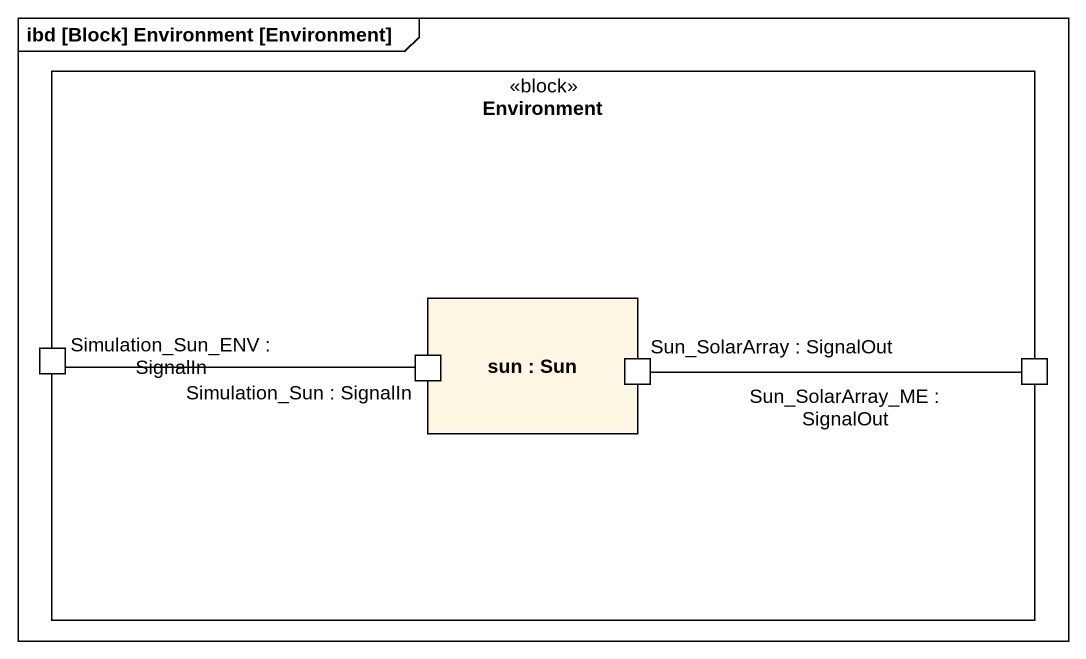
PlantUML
@startuml
mainframe ibd [Block] Environment [Environment]
rectangle Environment <<block>> {
  rectangle "sun : Sun" as sun {
    port "Simulation_Sun : SignalIn" as Simulation_Sun_SignalIn
    port "Sun_SolarArray : SignalOut" as Sun_SolarArray_SignalOut
  }
  port "Simulation_Sun_ENV : SignalIn" as Simulation_Sun_ENV_SignalIn
  port "Sun_SolarArray_ME : SignalOut" as Sun_SolarArray_ME_SignalOut
}
Simulation_Sun_ENV_SignalIn -right- Simulation_Sun_SignalIn
Sun_SolarArray_SignalOut -right- Sun_SolarArray_ME_SignalOut
@enduml
